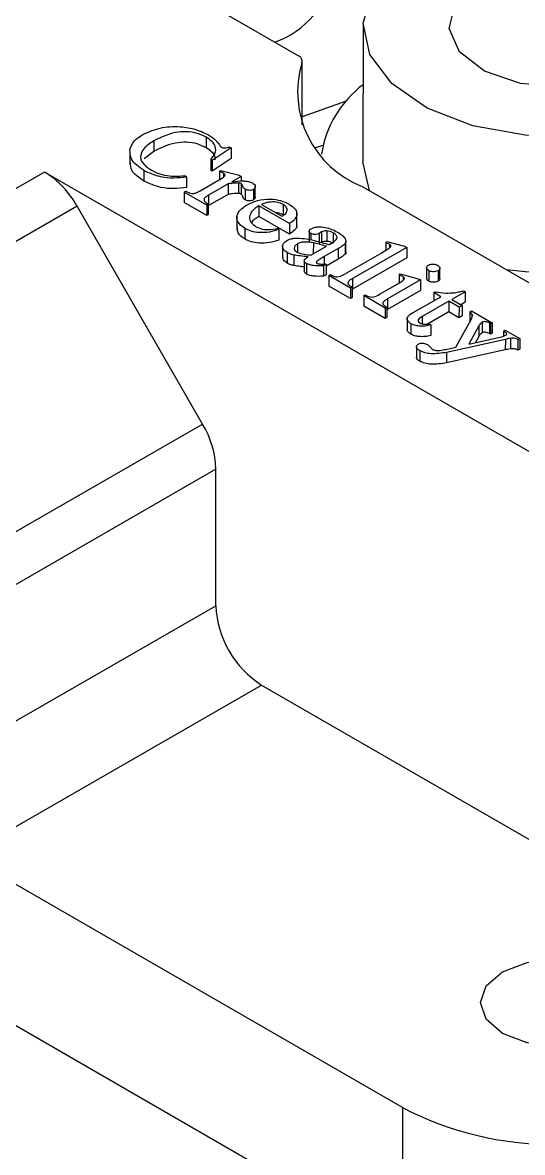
# Model space of a CAD drawing. Header units: millimetres. Extents: x 71 to 341, y 55 to 259.
# Drawn here: x 177.88 to 189.52, y 217.82 to 244.14 of the extents above; entities that cross this region are included whole.
import ezdxf

# ---------------------------------------------------------------- set-up
doc = ezdxf.new("R2010")
doc.units = ezdxf.units.MM

msp = doc.modelspace()

# ---------------------------------------------------------------- linework, layer by layer
at = {"color": 7, "linetype": 'Continuous', "lineweight": 25}
for p, q in [((182.412, 244.46), (184.301, 243.369)), ((185.807, 244.084), (185.803, 240.898)), ((184.388, 241.764), (184.389, 243.246)), ((185.412, 242.314), (184.388, 241.951)), ((182.152, 241.473), (182.152, 241.228)), ((180.371, 241.151), (180.371, 240.845)), ((180.931, 241.143), (180.706, 240.969)), ((180.931, 241.388), (180.931, 241.143)), ((182.734, 241.222), (182.29, 240.927)), ((182.695, 241.245), (182.734, 241.222)), ((182.734, 241.222), (182.734, 240.977)), ((184.706, 241.231), (184.87, 241.287)), ((182.29, 240.927), (182.256, 240.947)), ((182.256, 240.947), (182.256, 240.702)), ((182.734, 240.977), (182.29, 240.682)), ((182.29, 240.927), (182.29, 240.682)), ((185.955, 240.228), (185.803, 240.898)), ((178.39, 240.662), (171.497, 236.692)), ((180.702, 240.698), (180.702, 240.453)), ((182.29, 240.682), (182.256, 240.702)), ((182.462, 240.671), (182.489, 240.699)), ((182.462, 240.671), (182.462, 240.486)), ((182.489, 240.699), (182.916, 240.587)), ((182.556, 240.635), (182.556, 240.55)), ((181.68, 240.575), (181.694, 240.543)), ((181.694, 240.543), (181.694, 240.298)), ((182.013, 240.226), (182.381, 240.438)), ((182.661, 240.386), (182.206, 240.124)), ((182.661, 240.386), (182.661, 240.141)), ((182.963, 240.559), (182.749, 240.436)), ((182.906, 240.407), (182.906, 240.162)), ((182.916, 240.587), (182.963, 240.559)), ((182.963, 240.559), (182.963, 240.45)), ((182.97, 240.393), (182.97, 240.148)), ((181.637, 240.196), (181.675, 240.217)), ((182.163, 239.892), (181.637, 240.196)), ((181.637, 240.196), (181.637, 239.951)), ((182.661, 240.141), (182.205, 239.879)), ((182.206, 240.124), (182.205, 239.879)), ((183.059, 240.259), (183.059, 240.014)), ((183.254, 240.258), (183.254, 240.013)), ((183.295, 240.072), (183.295, 240.318)), ((185.796, 240.32), (198.45, 233.015)), ((179.143, 239.866), (172.25, 235.896)), ((182.069, 234.791), (179.143, 239.866)), ((182.163, 239.647), (181.637, 239.951)), ((182.107, 240.043), (182.107, 239.998)), ((182.2, 239.914), (182.163, 239.892)), ((182.163, 239.892), (182.163, 239.647)), ((182.2, 239.914), (182.2, 239.669)), ((184.091, 239.462), (183.381, 239.872)), ((183.381, 239.872), (183.381, 239.627)), ((183.442, 239.907), (183.917, 239.633)), ((183.947, 239.907), (183.947, 239.662)), ((182.2, 239.669), (182.163, 239.647)), ((182.866, 239.634), (182.865, 239.328)), ((184.091, 239.217), (183.381, 239.627)), ((184.262, 239.405), (184.262, 239.712)), ((183.049, 239.347), (183.049, 239.102)), ((183.831, 239.353), (183.845, 239.321)), ((183.845, 239.321), (183.845, 239.076)), ((184.091, 239.462), (184.091, 239.217)), ((184.547, 239.284), (184.547, 239.039)), ((184.964, 239.291), (184.964, 239.045)), ((184.587, 239.23), (184.587, 239.081)), ((184.84, 239.268), (184.782, 239.232)), ((184.782, 239.232), (184.782, 238.987)), ((184.84, 239.268), (184.84, 239.023)), ((185.111, 239.246), (185.111, 239.001)), ((185.406, 238.81), (185.406, 239.055)), ((186.332, 239.012), (186.35, 239.044)), ((186.35, 239.044), (186.772, 238.934)), ((183.931, 238.959), (183.931, 238.653)), ((184.039, 238.787), (184.039, 238.542)), ((184.277, 238.988), (184.277, 238.792)), ((184.591, 238.726), (184.953, 238.935)), ((184.647, 239.011), (184.646, 238.765)), ((185.224, 238.878), (184.901, 238.692)), ((185.016, 238.971), (185.054, 238.993)), ((185.224, 238.878), (185.224, 238.633)), ((185.375, 238.286), (186.239, 238.783)), ((185.387, 238.995), (185.387, 238.75)), ((186.822, 238.905), (185.561, 238.179)), ((186.332, 239.012), (186.332, 238.839)), ((186.423, 238.978), (186.423, 238.902)), ((186.772, 238.934), (186.822, 238.905)), ((186.822, 238.905), (186.822, 238.66)), ((184.194, 238.727), (184.194, 238.482)), ((184.436, 238.594), (184.436, 238.349)), ((184.488, 238.528), (184.488, 238.283)), ((184.942, 238.513), (184.884, 238.479)), ((185.224, 238.633), (184.942, 238.47)), ((184.942, 238.513), (184.942, 238.268)), ((186.822, 238.66), (185.56, 237.933)), ((184.884, 238.479), (184.884, 238.234)), ((184.942, 238.268), (184.884, 238.234)), ((185.008, 238.25), (185.046, 238.271)), ((185.512, 237.959), (185.008, 238.25)), ((185.008, 238.25), (185.008, 238.005)), ((186.645, 238.257), (186.644, 238.078)), ((186.645, 238.257), (186.666, 238.287)), ((186.666, 238.287), (187.092, 238.176)), ((187.285, 238.435), (187.285, 238.19)), ((187.334, 238.366), (187.334, 238.121)), ((187.554, 238.361), (187.553, 238.116)), ((187.595, 238.175), (187.595, 238.42)), ((185.511, 237.714), (185.008, 238.005)), ((185.549, 237.981), (185.512, 237.959)), ((185.549, 237.981), (185.549, 237.735)), ((185.561, 238.179), (185.56, 237.933)), ((186.191, 237.815), (186.557, 238.026)), ((187.142, 238.147), (186.377, 237.707)), ((186.736, 238.222), (186.736, 238.139)), ((187.092, 238.176), (187.142, 238.147)), ((187.142, 238.147), (187.141, 237.902)), ((185.512, 237.959), (185.511, 237.714)), ((185.549, 237.735), (185.511, 237.714)), ((185.819, 237.782), (185.857, 237.803)), ((186.318, 237.494), (185.819, 237.782)), ((185.819, 237.782), (185.819, 237.537)), ((187.141, 237.902), (186.377, 237.462)), ((186.377, 237.707), (186.377, 237.462)), ((186.975, 237.39), (187.615, 237.758)), ((187.452, 237.852), (187.487, 237.871)), ((187.615, 237.758), (187.452, 237.852)), ((187.452, 237.852), (187.452, 237.664)), ((188.185, 237.873), (187.873, 237.693)), ((188.15, 237.893), (188.185, 237.873)), ((188.185, 237.873), (188.185, 237.628)), ((186.318, 237.248), (185.819, 237.537)), ((186.355, 237.515), (186.318, 237.494)), ((186.318, 237.494), (186.318, 237.248)), ((186.377, 237.462), (186.354, 237.448)), ((186.355, 237.515), (186.355, 237.27)), ((187.8, 237.651), (187.183, 237.296)), ((188.04, 237.513), (187.8, 237.651)), ((187.8, 237.651), (187.8, 237.406)), ((187.873, 237.693), (188.112, 237.554)), ((188.04, 237.513), (188.039, 237.268)), ((188.112, 237.554), (188.04, 237.513)), ((188.185, 237.628), (188.085, 237.57)), ((188.112, 237.554), (188.112, 237.309)), ((186.355, 237.27), (186.318, 237.248)), ((186.833, 237.243), (186.833, 236.998)), ((187.183, 237.296), (187.183, 237.126)), ((187.8, 237.406), (187.303, 237.12)), ((188.039, 237.268), (187.8, 237.406)), ((187.969, 236.584), (188.318, 237.21)), ((188.112, 237.309), (188.039, 237.268)), ((188.293, 237.406), (188.331, 237.428)), ((188.293, 237.406), (188.293, 237.165)), ((188.331, 237.428), (188.81, 237.152)), ((188.346, 237.342), (188.346, 237.301)), ((186.918, 237.129), (186.917, 236.884)), ((187.337, 237.123), (187.381, 237.098)), ((187.381, 237.098), (187.381, 236.852)), ((188.501, 237.075), (188.271, 236.654)), ((188.501, 237.075), (188.501, 236.83)), ((188.576, 237.161), (188.576, 236.916)), ((188.771, 237.13), (188.748, 237.143)), ((188.748, 237.143), (188.748, 236.898)), ((188.81, 237.152), (188.771, 237.13)), ((188.771, 237.13), (188.771, 236.884)), ((188.81, 237.152), (188.81, 236.907)), ((189.079, 236.952), (189.118, 236.974)), ((189.079, 236.952), (189.079, 236.84)), ((189.118, 236.974), (189.452, 236.781)), ((189.119, 236.764), (187.751, 236.459)), ((188.271, 236.654), (189.026, 236.824)), ((188.501, 236.83), (188.424, 236.689)), ((188.771, 236.884), (188.748, 236.898)), ((188.81, 236.907), (188.771, 236.884)), ((189.119, 236.764), (189.118, 236.519)), ((189.237, 236.787), (189.237, 236.542)), ((189.452, 236.781), (189.413, 236.759)), ((189.413, 236.759), (189.413, 236.513)), ((189.452, 236.781), (189.452, 236.536)), ((187.05, 236.595), (187.05, 236.35)), ((187.125, 236.499), (187.124, 236.254)), ((187.731, 236.531), (187.969, 236.584)), ((189.118, 236.519), (187.751, 236.214)), ((187.751, 236.459), (187.751, 236.214)), ((189.452, 236.536), (189.413, 236.513)), ((175.176, 230.821), (182.069, 234.791)), ((182.38, 233.74), (175.487, 229.77)), ((182.377, 230.555), (182.38, 233.74)), ((175.484, 226.585), (182.377, 230.555)), ((176.548, 224.738), (183.442, 228.708)), ((183.442, 228.708), (197.151, 220.794)), ((168.743, 225.958), (186.719, 215.581)), ((186.722, 218.865), (176.548, 224.738)), ((186.722, 218.865), (186.719, 215.581))]:
    msp.add_line(p, q, dxfattribs=at)
at = {"color": 8, "linetype": 'Continuous', "lineweight": 25}
for p, q in [((184.381, 243.206), (184.38, 241.783)), ((184.901, 238.692), (184.901, 238.514))]:
    msp.add_line(p, q, dxfattribs=at)
at = {"color": 7, "linetype": 'Continuous', "lineweight": 25, "flags": 128}
for points in [[(187.296, 242.153), (186.476, 242.721), (185.966, 243.398), (185.807, 244.131), (186.013, 244.86), (186.567, 245.526), (187.424, 246.074), (188.514, 246.461), (189.75, 246.655), (191.031, 246.64), (192.253, 246.418), (193.317, 246.006), (194.137, 245.439), (194.647, 244.761), (194.806, 244.028), (194.6, 243.299), (194.046, 242.633), (193.189, 242.085), (192.099, 241.698), (190.863, 241.504), (189.582, 241.519), (188.361, 241.741), (187.296, 242.153)], [(188.634, 243.009), (188.05, 243.46), (187.81, 244.005), (187.95, 244.562), (188.448, 245.045), (189.23, 245.381), (190.175, 245.519), (191.14, 245.438), (191.979, 245.15), (192.563, 244.699), (192.803, 244.154), (192.663, 243.597), (192.165, 243.114), (191.383, 242.778), (190.438, 242.64), (189.473, 242.721), (188.634, 243.009)], [(194.803, 240.889), (194.803, 240.841), (194.596, 240.113), (194.043, 239.447), (193.186, 238.899), (192.095, 238.512), (190.86, 238.318), (189.579, 238.333), (189.145, 238.387)], [(195.038, 231.051), (185.715, 236.433), (178.39, 240.662)], [(188.671, 220.922), (188.538, 221.311), (188.672, 221.698), (189.053, 222.027), (189.624, 222.246), (190.297, 222.323), (190.97, 222.245), (191.541, 222.025), (191.922, 221.696), (192.055, 221.307), (191.921, 220.919), (191.54, 220.591), (190.969, 220.371), (190.296, 220.295), (189.623, 220.373), (189.052, 220.593), (188.671, 220.922)]]:
    msp.add_lwpolyline(points, dxfattribs=at)
at = {"color": 7, "linetype": 'Continuous', "lineweight": 25}
for centre, radius, start, end in [((183.065, 245.633), 2.062, 289.3828, 350.903), ((184.253, 243.244), 0.134, 343.2789, 68.9514), ((186.645, 242.526), 2.363, 163.2789, 248.9514), ((187.298, 240.705), 2.488, 126.8559, 171.4506), ((177.241, 238.819), 2.172, 28.8153, 58.0433), ((180.207, 233.668), 2.174, 1.8951, 31.1028), ((184.689, 230.658), 2.314, 182.5374, 237.3861), ((190.262, 225.695), 7.693, 242.6013, 297.3222)]:
    msp.add_arc(centre, radius, start, end, dxfattribs=at)
for points, knots in [([(180.678, 241.536), (180.804, 241.594), (181.057, 241.708), (181.519, 241.735), (181.919, 241.666), (182.112, 241.573), (182.209, 241.526)], [0, 0, 0, 0, 0.279626, 0.559016, 0.77944, 1, 1, 1, 1]), ([(180.377, 241.185), (180.405, 241.259), (180.454, 241.391), (180.609, 241.492), (180.678, 241.536)], [0, 0, 0, 0, 0.559214, 1, 1, 1, 1]), ([(182.152, 241.473), (182.086, 241.505), (181.953, 241.57), (181.694, 241.611), (181.313, 241.577), (181.088, 241.466), (180.931, 241.388)], [0, 0, 0, 0, 0.187196, 0.373997, 0.561024, 1, 1, 1, 1]), ([(182.256, 240.947), (182.294, 240.996), (182.372, 241.093), (182.382, 241.246), (182.296, 241.377), (182.2, 241.441), (182.152, 241.473)], [0, 0, 0, 0, 0.280539, 0.559639, 0.779679, 1, 1, 1, 1]), ([(182.209, 241.526), (182.267, 241.487), (182.372, 241.418), (182.432, 241.333), (182.459, 241.295)], [0, 0, 0, 0, 0.559652, 1, 1, 1, 1]), ([(180.702, 240.698), (180.586, 240.778), (180.379, 240.92), (180.378, 241.104), (180.377, 241.185)], [0, 0, 0, 0, 0.559782, 1, 1, 1, 1]), ([(180.931, 241.388), (180.847, 241.333), (180.681, 241.224), (180.595, 241.018), (180.685, 240.833), (180.814, 240.746), (180.878, 240.702)], [0, 0, 0, 0, 0.280718, 0.559421, 0.779433, 1, 1, 1, 1]), ([(182.152, 241.228), (182.085, 241.26), (181.952, 241.325), (181.694, 241.366), (181.313, 241.332), (181.088, 241.221), (180.931, 241.143)], [0, 0, 0, 0, 0.187196, 0.373997, 0.561024, 1, 1, 1, 1]), ([(182.358, 240.943), (182.362, 240.966), (182.372, 241.03), (182.293, 241.132), (182.199, 241.196), (182.152, 241.228)], [0, 0, 0, 0, 0.211873, 0.605685, 1, 1, 1, 1]), ([(182.459, 241.295), (182.465, 241.285), (182.476, 241.266), (182.495, 241.25), (182.504, 241.243)], [0, 0, 0, 0, 0.560646, 1, 1, 1, 1]), ([(182.504, 241.243), (182.516, 241.237), (182.537, 241.227), (182.564, 241.225), (182.576, 241.224)], [0, 0, 0, 0, 0.559336, 1, 1, 1, 1]), ([(182.576, 241.224), (182.599, 241.226), (182.642, 241.228), (182.679, 241.24), (182.695, 241.245)], [0, 0, 0, 0, 0.559159, 1, 1, 1, 1]), ([(180.702, 240.453), (180.583, 240.532), (180.396, 240.656), (180.391, 240.817), (180.389, 240.876)], [0, 0, 0, 0, 0.635731, 1, 1, 1, 1]), ([(181.694, 240.543), (181.595, 240.533), (181.397, 240.511), (181.03, 240.543), (180.827, 240.639), (180.702, 240.698)], [0, 0, 0, 0, 0.280959, 0.561266, 1, 1, 1, 1]), ([(180.878, 240.702), (180.939, 240.671), (181.061, 240.609), (181.344, 240.556), (181.552, 240.568), (181.68, 240.575)], [0, 0, 0, 0, 0.280229, 0.559708, 1, 1, 1, 1]), ([(182.381, 240.438), (182.431, 240.467), (182.504, 240.51), (182.593, 240.566), (182.592, 240.611), (182.568, 240.627), (182.556, 240.635)], [0, 0, 0, 0, 0.502419, 0.751038, 0.874955, 1, 1, 1, 1]), ([(182.556, 240.635), (182.54, 240.643), (182.511, 240.657), (182.477, 240.667), (182.462, 240.671)], [0, 0, 0, 0, 0.559339, 1, 1, 1, 1]), ([(181.694, 240.298), (181.595, 240.288), (181.397, 240.266), (181.03, 240.298), (180.826, 240.394), (180.702, 240.453)], [0, 0, 0, 0, 0.280959, 0.561266, 1, 1, 1, 1]), ([(182.906, 240.407), (182.859, 240.406), (182.776, 240.405), (182.697, 240.392), (182.661, 240.386)], [0, 0, 0, 0, 0.559532, 1, 1, 1, 1]), ([(182.749, 240.436), (182.841, 240.447), (182.969, 240.461), (183.138, 240.445), (183.197, 240.42), (183.227, 240.407)], [0, 0, 0, 0, 0.560141, 0.780441, 1, 1, 1, 1]), ([(182.97, 240.393), (182.959, 240.398), (182.94, 240.405), (182.916, 240.406), (182.906, 240.407)], [0, 0, 0, 0, 0.558232, 1, 1, 1, 1]), ([(183.059, 240.259), (183.045, 240.271), (183.017, 240.293), (183.007, 240.342), (182.984, 240.374), (182.97, 240.393)], [0, 0, 0, 0, 0.280299, 0.561886, 1, 1, 1, 1]), ([(183.227, 240.407), (183.245, 240.395), (183.28, 240.371), (183.298, 240.328), (183.293, 240.287), (183.267, 240.268), (183.254, 240.258)], [0, 0, 0, 0, 0.280584, 0.56043, 0.780537, 1, 1, 1, 1]), ([(181.675, 240.217), (181.697, 240.204), (181.738, 240.181), (181.791, 240.169), (181.814, 240.163)], [0, 0, 0, 0, 0.560594, 1, 1, 1, 1]), ([(181.814, 240.163), (181.832, 240.162), (181.864, 240.16), (181.893, 240.168), (181.906, 240.171)], [0, 0, 0, 0, 0.558773, 1, 1, 1, 1]), ([(181.906, 240.171), (181.927, 240.181), (181.964, 240.198), (181.998, 240.217), (182.013, 240.226)], [0, 0, 0, 0, 0.559703, 1, 1, 1, 1]), ([(182.206, 240.124), (182.183, 240.11), (182.142, 240.086), (182.118, 240.056), (182.107, 240.043)], [0, 0, 0, 0, 0.560503, 1, 1, 1, 1]), ([(182.906, 240.162), (182.859, 240.161), (182.776, 240.159), (182.696, 240.147), (182.661, 240.141)], [0, 0, 0, 0, 0.559532, 1, 1, 1, 1]), ([(182.97, 240.148), (182.959, 240.152), (182.939, 240.16), (182.916, 240.161), (182.906, 240.162)], [0, 0, 0, 0, 0.558232, 1, 1, 1, 1]), ([(183.059, 240.014), (183.045, 240.025), (183.017, 240.048), (183.006, 240.097), (182.984, 240.129), (182.97, 240.148)], [0, 0, 0, 0, 0.280299, 0.561886, 1, 1, 1, 1]), ([(183.254, 240.258), (183.238, 240.251), (183.206, 240.236), (183.147, 240.234), (183.096, 240.242), (183.071, 240.254), (183.059, 240.259)], [0, 0, 0, 0, 0.2793514, 0.5590753, 0.7796263, 1, 1, 1, 1]), ([(182.107, 240.043), (182.104, 240.029), (182.098, 240.002), (182.133, 239.955), (182.175, 239.93), (182.2, 239.914)], [0, 0, 0, 0, 0.278726, 0.558906, 1, 1, 1, 1]), ([(183.049, 239.347), (182.988, 239.393), (182.867, 239.484), (182.853, 239.649), (182.938, 239.789), (183.041, 239.856), (183.093, 239.89)], [0, 0, 0, 0, 0.27927, 0.558846, 0.779146, 1, 1, 1, 1]), ([(183.254, 240.013), (183.238, 240.006), (183.205, 239.991), (183.147, 239.989), (183.096, 239.996), (183.071, 240.008), (183.059, 240.014)], [0, 0, 0, 0, 0.279351, 0.559075, 0.779626, 1, 1, 1, 1]), ([(183.093, 239.89), (183.172, 239.929), (183.33, 240.009), (183.627, 240.042), (183.895, 240.006), (184.021, 239.944), (184.084, 239.913)], [0, 0, 0, 0, 0.28051, 0.55947, 0.779564, 1, 1, 1, 1]), ([(183.381, 239.872), (183.316, 239.831), (183.2, 239.757), (183.172, 239.66), (183.16, 239.617)], [0, 0, 0, 0, 0.560437, 1, 1, 1, 1]), ([(183.293, 240.073), (183.293, 240.063), (183.292, 240.04), (183.267, 240.023), (183.254, 240.013)], [0, 0, 0, 0, 0.4465627, 1, 1, 1, 1]), ([(183.947, 239.907), (183.905, 239.925), (183.822, 239.962), (183.672, 239.969), (183.542, 239.948), (183.475, 239.921), (183.442, 239.907)], [0, 0, 0, 0, 0.279332, 0.559105, 0.779301, 1, 1, 1, 1]), ([(184.022, 239.72), (184.03, 239.738), (184.046, 239.775), (184.028, 239.844), (183.978, 239.883), (183.947, 239.907)], [0, 0, 0, 0, 0.2806298, 0.5612647, 1, 1, 1, 1]), ([(184.084, 239.913), (184.137, 239.877), (184.243, 239.803), (184.278, 239.667), (184.219, 239.547), (184.134, 239.491), (184.091, 239.462)], [0, 0, 0, 0, 0.28002, 0.559331, 0.779379, 1, 1, 1, 1]), ([(183.16, 239.617), (183.164, 239.57), (183.172, 239.487), (183.263, 239.424), (183.303, 239.396)], [0, 0, 0, 0, 0.559596, 1, 1, 1, 1]), ([(183.381, 239.627), (183.311, 239.587), (183.232, 239.543), (183.208, 239.484), (183.206, 239.478)], [0, 0, 0, 0, 0.8990152, 1, 1, 1, 1]), ([(183.947, 239.662), (183.906, 239.683), (183.856, 239.708), (183.793, 239.711), (183.781, 239.711)], [0, 0, 0, 0, 0.8176653, 1, 1, 1, 1]), ([(183.917, 239.633), (183.94, 239.648), (183.981, 239.674), (184.01, 239.706), (184.022, 239.72)], [0, 0, 0, 0, 0.560458, 1, 1, 1, 1]), ([(183.049, 239.102), (182.984, 239.148), (182.876, 239.224), (182.879, 239.32), (182.88, 239.359)], [0, 0, 0, 0, 0.5971, 1, 1, 1, 1]), ([(183.845, 239.321), (183.774, 239.299), (183.631, 239.254), (183.401, 239.245), (183.195, 239.275), (183.098, 239.323), (183.049, 239.347)], [0, 0, 0, 0, 0.279709, 0.559935, 0.779795, 1, 1, 1, 1]), ([(183.303, 239.396), (183.344, 239.376), (183.426, 239.336), (183.62, 239.31), (183.751, 239.336), (183.831, 239.353)], [0, 0, 0, 0, 0.280522, 0.560384, 1, 1, 1, 1]), ([(184.254, 239.435), (184.257, 239.428), (184.271, 239.384), (184.214, 239.302), (184.132, 239.245), (184.091, 239.217)], [0, 0, 0, 0, 0.0929724, 0.5458959, 1, 1, 1, 1]), ([(184.587, 239.23), (184.574, 239.239), (184.548, 239.258), (184.544, 239.293), (184.562, 239.321), (184.583, 239.335), (184.594, 239.342)], [0, 0, 0, 0, 0.279727, 0.559027, 0.779386, 1, 1, 1, 1]), ([(184.594, 239.342), (184.617, 239.353), (184.662, 239.374), (184.778, 239.387), (184.984, 239.374), (185.119, 239.308), (185.208, 239.263)], [0, 0, 0, 0, 0.125276, 0.250753, 0.501229, 1, 1, 1, 1]), ([(184.964, 239.291), (184.938, 239.291), (184.892, 239.292), (184.856, 239.275), (184.84, 239.268)], [0, 0, 0, 0, 0.56038, 1, 1, 1, 1]), ([(185.111, 239.246), (185.088, 239.258), (185.045, 239.281), (184.989, 239.288), (184.964, 239.291)], [0, 0, 0, 0, 0.560293, 1, 1, 1, 1]), ([(183.845, 239.076), (183.773, 239.053), (183.631, 239.008), (183.401, 238.999), (183.195, 239.03), (183.097, 239.078), (183.049, 239.102)], [0, 0, 0, 0, 0.279709, 0.559935, 0.779795, 1, 1, 1, 1]), ([(184.039, 238.787), (184.006, 238.81), (183.94, 238.856), (183.922, 238.941), (183.96, 239.016), (184.013, 239.051), (184.04, 239.069)], [0, 0, 0, 0, 0.279917, 0.559279, 0.779348, 1, 1, 1, 1]), ([(184.04, 239.069), (184.065, 239.082), (184.11, 239.105), (184.168, 239.114), (184.194, 239.118)], [0, 0, 0, 0, 0.560036, 1, 1, 1, 1]), ([(184.194, 239.118), (184.276, 239.119), (184.44, 239.12), (184.713, 239.055), (184.901, 239.003), (185.016, 238.971)], [0, 0, 0, 0, 0.278643, 0.559064, 1, 1, 1, 1]), ([(184.647, 239.011), (184.575, 239.022), (184.475, 239.038), (184.344, 239.02), (184.299, 238.999), (184.277, 238.988)], [0, 0, 0, 0, 0.5593902, 0.7797408, 1, 1, 1, 1]), ([(184.782, 239.232), (184.767, 239.224), (184.735, 239.209), (184.676, 239.203), (184.624, 239.212), (184.599, 239.224), (184.587, 239.23)], [0, 0, 0, 0, 0.280401, 0.559058, 0.77924, 1, 1, 1, 1]), ([(184.964, 239.045), (184.938, 239.046), (184.892, 239.046), (184.856, 239.03), (184.84, 239.023)], [0, 0, 0, 0, 0.56038, 1, 1, 1, 1]), ([(185.111, 239.001), (185.087, 239.013), (185.045, 239.036), (184.988, 239.042), (184.964, 239.045)], [0, 0, 0, 0, 0.560293, 1, 1, 1, 1]), ([(185.054, 238.993), (185.086, 239.013), (185.151, 239.052), (185.214, 239.124), (185.186, 239.197), (185.136, 239.23), (185.111, 239.246)], [0, 0, 0, 0, 0.281392, 0.560157, 0.779459, 1, 1, 1, 1]), ([(185.208, 239.263), (185.25, 239.237), (185.325, 239.192), (185.37, 239.134), (185.39, 239.109)], [0, 0, 0, 0, 0.560262, 1, 1, 1, 1]), ([(185.39, 239.109), (185.399, 239.088), (185.414, 239.049), (185.395, 239.011), (185.387, 238.995)], [0, 0, 0, 0, 0.559511, 1, 1, 1, 1]), ([(184.194, 238.727), (184.162, 238.736), (184.105, 238.751), (184.059, 238.776), (184.039, 238.787)], [0, 0, 0, 0, 0.559746, 1, 1, 1, 1]), ([(184.277, 238.988), (184.254, 238.973), (184.21, 238.942), (184.196, 238.885), (184.211, 238.833), (184.245, 238.809), (184.263, 238.796)], [0, 0, 0, 0, 0.279983, 0.559723, 0.779994, 1, 1, 1, 1]), ([(184.263, 238.796), (184.32, 238.776), (184.421, 238.741), (184.539, 238.731), (184.591, 238.726)], [0, 0, 0, 0, 0.55767, 1, 1, 1, 1]), ([(184.953, 238.935), (184.896, 238.95), (184.796, 238.977), (184.692, 239), (184.647, 239.011)], [0, 0, 0, 0, 0.560083, 1, 1, 1, 1]), ([(185.387, 238.995), (185.361, 238.971), (185.313, 238.929), (185.252, 238.894), (185.224, 238.878)], [0, 0, 0, 0, 0.558949, 1, 1, 1, 1]), ([(185.403, 238.81), (185.404, 238.806), (185.41, 238.786), (185.397, 238.766), (185.387, 238.75)], [0, 0, 0, 0, 0.1624441, 1, 1, 1, 1]), ([(186.239, 238.783), (186.289, 238.812), (186.363, 238.855), (186.44, 238.907), (186.455, 238.937), (186.452, 238.958), (186.434, 238.97), (186.423, 238.978)], [0, 0, 0, 0, 0.501154, 0.750317, 0.81288, 0.875499, 1, 1, 1, 1]), ([(186.423, 238.978), (186.407, 238.986), (186.379, 238.999), (186.346, 239.008), (186.332, 239.012)], [0, 0, 0, 0, 0.559531, 1, 1, 1, 1]), ([(184.039, 238.542), (184.004, 238.565), (183.942, 238.606), (183.938, 238.66), (183.937, 238.684)], [0, 0, 0, 0, 0.556407, 1, 1, 1, 1]), ([(184.194, 238.482), (184.162, 238.491), (184.105, 238.506), (184.059, 238.531), (184.039, 238.542)], [0, 0, 0, 0, 0.559746, 1, 1, 1, 1]), ([(184.523, 238.688), (184.461, 238.693), (184.35, 238.704), (184.242, 238.72), (184.194, 238.727)], [0, 0, 0, 0, 0.560214, 1, 1, 1, 1]), ([(184.488, 238.528), (184.475, 238.537), (184.449, 238.554), (184.433, 238.588), (184.445, 238.638), (184.491, 238.667), (184.523, 238.688)], [0, 0, 0, 0, 0.187101, 0.37387, 0.560655, 1, 1, 1, 1]), ([(184.884, 238.479), (184.806, 238.477), (184.697, 238.473), (184.561, 238.495), (184.512, 238.517), (184.488, 238.528)], [0, 0, 0, 0, 0.559945, 0.780218, 1, 1, 1, 1]), ([(184.901, 238.692), (184.861, 238.668), (184.8, 238.633), (184.736, 238.593), (184.718, 238.57), (184.716, 238.557), (184.723, 238.545), (184.732, 238.539), (184.737, 238.535)], [0, 0, 0, 0, 0.5004181, 0.7500097, 0.8124508, 0.8748286, 0.9374175, 1, 1, 1, 1]), ([(184.737, 238.535), (184.743, 238.532), (184.755, 238.526), (184.769, 238.523), (184.775, 238.521)], [0, 0, 0, 0, 0.559418, 1, 1, 1, 1]), ([(184.775, 238.521), (184.806, 238.519), (184.862, 238.514), (184.917, 238.513), (184.942, 238.513)], [0, 0, 0, 0, 0.559764, 1, 1, 1, 1]), ([(185.387, 238.75), (185.36, 238.726), (185.313, 238.684), (185.251, 238.648), (185.224, 238.633)], [0, 0, 0, 0, 0.558949, 1, 1, 1, 1]), ([(187.326, 238.493), (187.345, 238.501), (187.382, 238.517), (187.448, 238.518), (187.505, 238.508), (187.532, 238.494), (187.545, 238.487)], [0, 0, 0, 0, 0.2791269, 0.5588431, 0.7792582, 1, 1, 1, 1]), ([(184.436, 238.451), (184.403, 238.455), (184.321, 238.462), (184.241, 238.475), (184.194, 238.482)], [0, 0, 0, 0, 0.40398, 1, 1, 1, 1]), ([(184.488, 238.283), (184.475, 238.292), (184.45, 238.309), (184.434, 238.334), (184.437, 238.347), (184.438, 238.349)], [0, 0, 0, 0, 0.45927, 0.917727, 1, 1, 1, 1]), ([(184.884, 238.234), (184.806, 238.231), (184.697, 238.228), (184.561, 238.25), (184.512, 238.272), (184.488, 238.283)], [0, 0, 0, 0, 0.559945, 0.780218, 1, 1, 1, 1]), ([(185.046, 238.271), (185.063, 238.262), (185.098, 238.242), (185.162, 238.217), (185.276, 238.225), (185.334, 238.261), (185.375, 238.286)], [0, 0, 0, 0, 0.1877801, 0.3743453, 0.5599562, 1, 1, 1, 1]), ([(186.736, 238.222), (186.72, 238.23), (186.692, 238.243), (186.659, 238.253), (186.645, 238.257)], [0, 0, 0, 0, 0.559563, 1, 1, 1, 1]), ([(187.334, 238.366), (187.32, 238.376), (187.291, 238.397), (187.282, 238.435), (187.292, 238.469), (187.315, 238.485), (187.326, 238.493)], [0, 0, 0, 0, 0.2798828, 0.5600405, 0.7802503, 1, 1, 1, 1]), ([(187.554, 238.361), (187.535, 238.353), (187.498, 238.338), (187.432, 238.336), (187.375, 238.346), (187.348, 238.359), (187.334, 238.366)], [0, 0, 0, 0, 0.2791004, 0.559001, 0.7794344, 1, 1, 1, 1]), ([(187.545, 238.487), (187.56, 238.477), (187.589, 238.457), (187.599, 238.419), (187.587, 238.386), (187.565, 238.37), (187.554, 238.361)], [0, 0, 0, 0, 0.279924, 0.55956, 0.779823, 1, 1, 1, 1]), ([(185.561, 238.179), (185.533, 238.163), (185.478, 238.133), (185.433, 238.07), (185.486, 238.018), (185.528, 237.993), (185.549, 237.981)], [0, 0, 0, 0, 0.2828814, 0.5579892, 0.7777225, 1, 1, 1, 1]), ([(186.557, 238.026), (186.595, 238.047), (186.663, 238.086), (186.722, 238.128), (186.748, 238.147)], [0, 0, 0, 0, 0.560196, 1, 1, 1, 1]), ([(186.748, 238.147), (186.755, 238.154), (186.768, 238.167), (186.772, 238.19), (186.757, 238.208), (186.743, 238.217), (186.736, 238.222)], [0, 0, 0, 0, 0.28082, 0.559717, 0.779578, 1, 1, 1, 1]), ([(187.334, 238.121), (187.319, 238.131), (187.29, 238.151), (187.287, 238.177), (187.285, 238.19)], [0, 0, 0, 0, 0.513438, 1, 1, 1, 1]), ([(187.553, 238.116), (187.535, 238.108), (187.498, 238.092), (187.432, 238.091), (187.375, 238.1), (187.348, 238.114), (187.334, 238.121)], [0, 0, 0, 0, 0.2791, 0.559001, 0.779434, 1, 1, 1, 1]), ([(187.594, 238.175), (187.594, 238.174), (187.598, 238.163), (187.586, 238.14), (187.564, 238.124), (187.553, 238.116)], [0, 0, 0, 0, 0.051152, 0.525668, 1, 1, 1, 1]), ([(185.857, 237.803), (185.875, 237.793), (185.91, 237.773), (185.973, 237.747), (186.089, 237.753), (186.149, 237.789), (186.191, 237.815)], [0, 0, 0, 0, 0.187868, 0.374611, 0.560275, 1, 1, 1, 1]), ([(186.377, 237.707), (186.351, 237.692), (186.298, 237.663), (186.247, 237.604), (186.294, 237.551), (186.335, 237.527), (186.355, 237.515)], [0, 0, 0, 0, 0.282606, 0.559168, 0.777965, 1, 1, 1, 1]), ([(187.487, 237.871), (187.569, 237.858), (187.716, 237.833), (187.867, 237.846), (187.934, 237.851)], [0, 0, 0, 0, 0.5589634, 1, 1, 1, 1]), ([(187.934, 237.851), (187.975, 237.858), (188.048, 237.87), (188.119, 237.886), (188.15, 237.893)], [0, 0, 0, 0, 0.559852, 1, 1, 1, 1]), ([(186.918, 237.129), (186.898, 237.144), (186.857, 237.173), (186.828, 237.228), (186.842, 237.311), (186.92, 237.357), (186.975, 237.39)], [0, 0, 0, 0, 0.187033, 0.374212, 0.56088, 1, 1, 1, 1]), ([(187.183, 237.296), (187.147, 237.275), (187.102, 237.248), (187.085, 237.206), (187.09, 237.176), (187.113, 237.159), (187.128, 237.147)], [0, 0, 0, 0, 0.500129, 0.625719, 0.751418, 1, 1, 1, 1]), ([(188.346, 237.342), (188.338, 237.354), (188.324, 237.377), (188.302, 237.397), (188.293, 237.406)], [0, 0, 0, 0, 0.559428, 1, 1, 1, 1]), ([(188.318, 237.21), (188.324, 237.224), (188.335, 237.249), (188.341, 237.275), (188.344, 237.287)], [0, 0, 0, 0, 0.559897, 1, 1, 1, 1]), ([(188.344, 237.287), (188.346, 237.297), (188.35, 237.315), (188.347, 237.333), (188.346, 237.342)], [0, 0, 0, 0, 0.5602647, 1, 1, 1, 1]), ([(186.917, 236.884), (186.898, 236.899), (186.859, 236.928), (186.83, 236.97), (186.836, 236.993), (186.837, 236.998)], [0, 0, 0, 0, 0.440419, 0.88118, 1, 1, 1, 1]), ([(187.381, 237.098), (187.338, 237.088), (187.251, 237.069), (187.12, 237.07), (187.003, 237.089), (186.946, 237.116), (186.918, 237.129)], [0, 0, 0, 0, 0.280255, 0.559941, 0.780147, 1, 1, 1, 1]), ([(187.128, 237.147), (187.145, 237.139), (187.177, 237.124), (187.252, 237.111), (187.305, 237.118), (187.337, 237.123)], [0, 0, 0, 0, 0.280599, 0.561706, 1, 1, 1, 1]), ([(188.576, 237.161), (188.558, 237.146), (188.526, 237.119), (188.509, 237.089), (188.501, 237.075)], [0, 0, 0, 0, 0.558954, 1, 1, 1, 1]), ([(188.576, 236.916), (188.558, 236.901), (188.526, 236.874), (188.508, 236.843), (188.501, 236.83)], [0, 0, 0, 0, 0.558954, 1, 1, 1, 1]), ([(188.748, 237.143), (188.735, 237.15), (188.708, 237.165), (188.66, 237.177), (188.611, 237.176), (188.588, 237.166), (188.576, 237.161)], [0, 0, 0, 0, 0.280956, 0.5608, 0.780495, 1, 1, 1, 1]), ([(188.748, 236.898), (188.734, 236.905), (188.708, 236.92), (188.66, 236.932), (188.611, 236.931), (188.587, 236.921), (188.576, 236.916)], [0, 0, 0, 0, 0.280956, 0.5608, 0.780495, 1, 1, 1, 1]), ([(189.15, 236.882), (189.149, 236.89), (189.147, 236.906), (189.118, 236.929), (189.094, 236.943), (189.079, 236.952)], [0, 0, 0, 0, 0.279019, 0.559037, 1, 1, 1, 1]), ([(187.381, 236.852), (187.338, 236.843), (187.251, 236.824), (187.119, 236.825), (187.003, 236.844), (186.946, 236.871), (186.917, 236.884)], [0, 0, 0, 0, 0.280255, 0.559941, 0.780147, 1, 1, 1, 1]), ([(187.125, 236.499), (187.106, 236.511), (187.069, 236.535), (187.048, 236.579), (187.05, 236.622), (187.076, 236.643), (187.09, 236.653)], [0, 0, 0, 0, 0.280536, 0.560544, 0.780652, 1, 1, 1, 1]), ([(187.09, 236.653), (187.107, 236.661), (187.143, 236.677), (187.229, 236.677), (187.274, 236.655), (187.302, 236.642)], [0, 0, 0, 0, 0.2803307, 0.5603517, 1, 1, 1, 1]), ([(189.026, 236.824), (189.047, 236.829), (189.085, 236.839), (189.116, 236.855), (189.13, 236.862)], [0, 0, 0, 0, 0.559916, 1, 1, 1, 1]), ([(189.237, 236.787), (189.214, 236.784), (189.175, 236.777), (189.136, 236.768), (189.119, 236.764)], [0, 0, 0, 0, 0.559831, 1, 1, 1, 1]), ([(189.13, 236.862), (189.135, 236.865), (189.145, 236.871), (189.148, 236.879), (189.15, 236.882)], [0, 0, 0, 0, 0.5598362, 1, 1, 1, 1]), ([(189.413, 236.759), (189.384, 236.771), (189.33, 236.793), (189.265, 236.789), (189.237, 236.787)], [0, 0, 0, 0, 0.558328, 1, 1, 1, 1]), ([(187.751, 236.459), (187.63, 236.441), (187.461, 236.415), (187.242, 236.447), (187.164, 236.482), (187.125, 236.499)], [0, 0, 0, 0, 0.557902, 0.779305, 1, 1, 1, 1]), ([(187.302, 236.642), (187.319, 236.629), (187.349, 236.607), (187.371, 236.582), (187.38, 236.571)], [0, 0, 0, 0, 0.559592, 1, 1, 1, 1]), ([(187.38, 236.571), (187.387, 236.563), (187.399, 236.548), (187.414, 236.535), (187.42, 236.529)], [0, 0, 0, 0, 0.560306, 1, 1, 1, 1]), ([(187.42, 236.529), (187.447, 236.52), (187.5, 236.502), (187.613, 236.506), (187.686, 236.521), (187.731, 236.531)], [0, 0, 0, 0, 0.277763, 0.558014, 1, 1, 1, 1]), ([(189.237, 236.542), (189.214, 236.538), (189.174, 236.531), (189.135, 236.523), (189.118, 236.519)], [0, 0, 0, 0, 0.559831, 1, 1, 1, 1]), ([(189.413, 236.513), (189.383, 236.526), (189.33, 236.548), (189.265, 236.544), (189.237, 236.542)], [0, 0, 0, 0, 0.558328, 1, 1, 1, 1]), ([(187.124, 236.254), (187.106, 236.266), (187.071, 236.29), (187.048, 236.326), (187.052, 236.346), (187.052, 236.35)], [0, 0, 0, 0, 0.44575, 0.89066, 1, 1, 1, 1]), ([(187.751, 236.214), (187.63, 236.195), (187.461, 236.17), (187.241, 236.202), (187.163, 236.236), (187.124, 236.254)], [0, 0, 0, 0, 0.557902, 0.779305, 1, 1, 1, 1])]:
    msp.add_open_spline(points, degree=3, knots=knots, dxfattribs=at)

doc.saveas('drawing.dxf')
